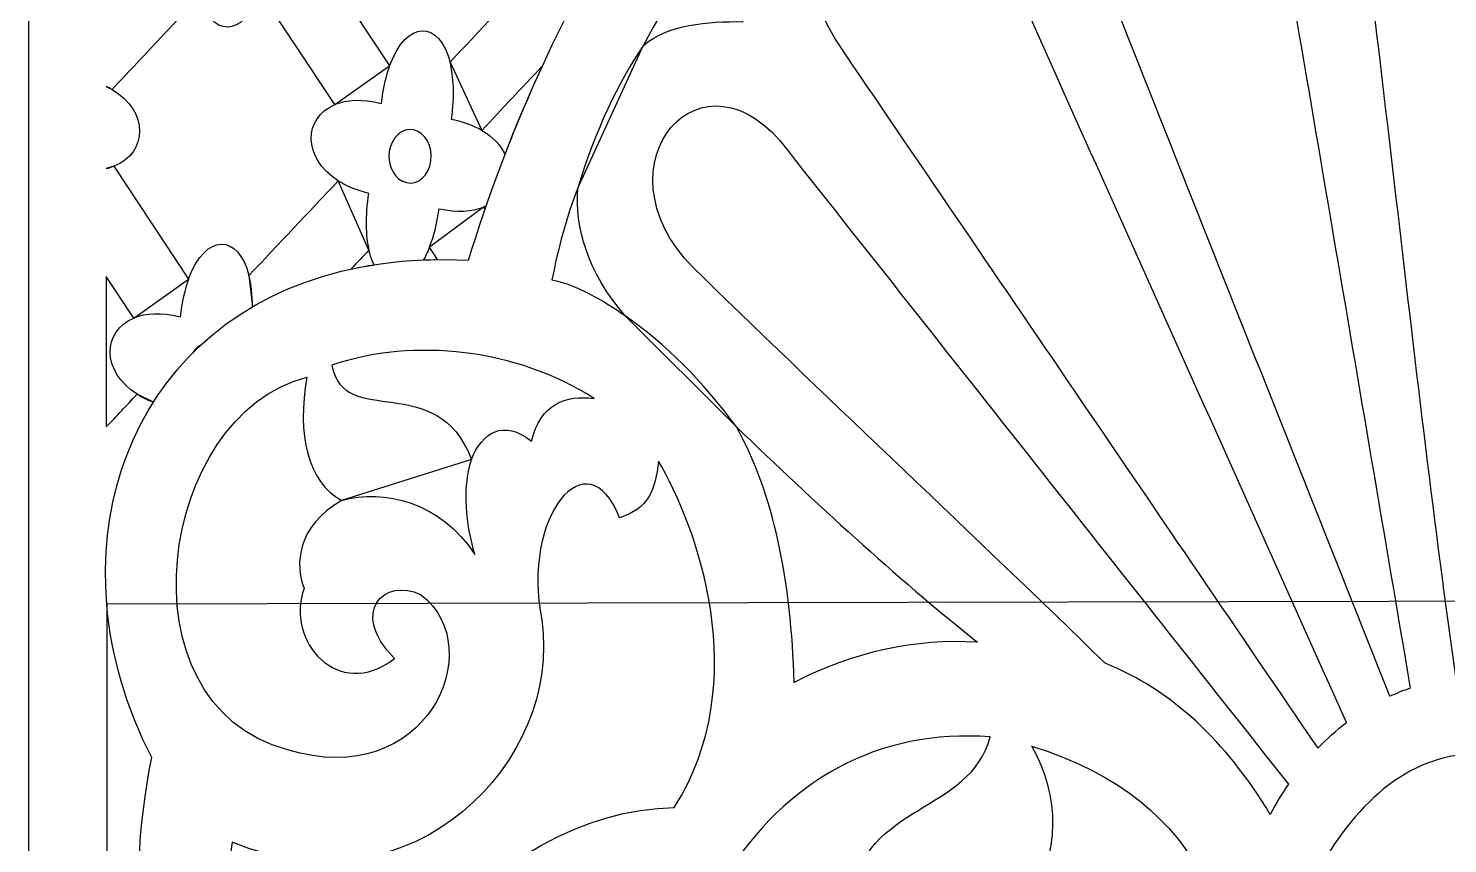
# Model space of a CAD drawing. Header units: centimetres. Extents: x 1.8 to 13.7, y -5.9 to 9.6.
# Drawn here: x 1.824 to 4.631, y 5.839 to 7.45 of the extents above; entities that cross this region are included whole.
import ezdxf

# ---------------------------------------------------------------- set-up
doc = ezdxf.new("R2010")
doc.units = ezdxf.units.CM
doc.header["$MEASUREMENT"] = 0
doc.layers.add('layer 1', color=7, linetype='Continuous')

msp = doc.modelspace()

# ---------------------------------------------------------------- linework, layer by layer
at = {"layer": 'layer 1', "color": 7}
for points, knots in [([(1.82375, 9.60243), (1.82375, 9.60243), (7.5222, 9.60243), (7.5222, 9.60243), (7.5222, 9.60243), (7.5222, 9.60243), (7.5222, -5.9026), (7.5222, -5.9026), (7.5222, -5.9026), (7.5222, -5.9026), (1.82375, -5.9026), (1.82375, -5.9026), (1.82375, -5.9026), (1.82375, -5.9026), (1.82375, 9.60243), (1.82375, 9.60243)], [0, 0, 0, 0, 0.2, 0.2, 0.2, 0.2, 0.4, 0.4, 0.4, 0.4, 0.6, 0.6, 0.6, 0.6, 1, 1, 1, 1]), ([(7.3682, 6.32336), (7.39259, 6.68753), (7.14111, 7.01656), (6.6514, 6.99227), (6.6514, 6.99227), (6.49824, 7.49439), (6.22865, 7.92438), (5.88486, 8.22884), (5.88486, 8.22884), (5.54106, 8.53331), (5.12304, 8.71223), (4.67301, 8.71223), (4.67301, 8.71223), (4.22299, 8.71223), (3.80498, 8.53331), (3.46118, 8.22884), (3.46118, 8.22884), (3.11738, 7.92438), (2.8478, 7.49439), (2.69464, 6.99227), (2.69464, 6.99227), (2.19987, 7.01682), (1.94828, 6.68071), (1.97869, 6.31207), (1.97869, 6.31207), (1.97869, 6.31207), (7.3682, 6.32336), (7.3682, 6.32336)], [0, 0, 0, 0, 0.125, 0.125, 0.125, 0.125, 0.25, 0.25, 0.25, 0.25, 0.375, 0.375, 0.375, 0.375, 0.5, 0.5, 0.5, 0.5, 0.625, 0.625, 0.625, 0.625, 0.75, 0.75, 0.75, 0.75, 1, 1, 1, 1]), ([(4.67301, 6.16572), (4.67301, 6.16572), (4.64734, 6.16459), (4.64734, 6.16459), (4.64734, 6.16459), (4.56221, 6.76815), (4.50275, 7.40306), (4.41762, 8.00663), (4.41762, 8.00663), (4.38419, 8.25217), (4.4758, 8.39837), (4.67301, 8.40187), (4.67301, 8.40187), (4.87023, 8.39837), (4.96183, 8.25217), (4.92841, 8.00663), (4.92841, 8.00663), (4.84327, 7.40306), (4.78382, 6.76815), (4.69869, 6.16459), (4.69869, 6.16459), (4.69869, 6.16459), (4.67301, 6.16572), (4.67301, 6.16572)], [0, 0, 0, 0, 0.1428571, 0.1428571, 0.1428571, 0.1428571, 0.2857143, 0.2857143, 0.2857143, 0.2857143, 0.4285714, 0.4285714, 0.4285714, 0.4285714, 0.5714286, 0.5714286, 0.5714286, 0.5714286, 0.7142857, 0.7142857, 0.7142857, 0.7142857, 1, 1, 1, 1]), ([(4.51716, 6.13004), (4.52982, 6.13555), (4.54385, 6.14139), (4.55741, 6.14577), (4.55741, 6.14577), (4.45562, 6.74545), (4.35298, 7.34684), (4.25119, 7.94654), (4.25119, 7.94654), (4.15706, 8.38648), (3.68303, 8.24191), (3.84049, 7.83109), (3.84049, 7.83109), (4.06604, 7.265), (4.2916, 6.69613), (4.51716, 6.13004)], [0, 0, 0, 0, 0.2, 0.2, 0.2, 0.2, 0.4, 0.4, 0.4, 0.4, 0.6, 0.6, 0.6, 0.6, 1, 1, 1, 1]), ([(3.71153, 7.68214), (3.95135, 7.14753), (4.19118, 6.61289), (4.431, 6.07828), (4.431, 6.07828), (4.41113, 6.0621), (4.39202, 6.04528), (4.37427, 6.02732), (4.37427, 6.02732), (4.06244, 6.48488), (3.7506, 6.94243), (3.43877, 7.4), (3.43877, 7.4), (3.22392, 7.70775), (3.47667, 8.02836), (3.71153, 7.68214)], [0, 0, 0, 0, 0.2, 0.2, 0.2, 0.2, 0.4, 0.4, 0.4, 0.4, 0.6, 0.6, 0.6, 0.6, 1, 1, 1, 1]), ([(2.56144, 7.93684), (2.58077, 7.85574), (2.64501, 7.85116), (2.68116, 7.94265), (2.68116, 7.94265), (2.68116, 7.94265), (2.82778, 7.72171), (2.82778, 7.72171), (2.82778, 7.72171), (2.76566, 7.69632), (2.76292, 7.61639), (2.83448, 7.57118), (2.83448, 7.57118), (2.77561, 7.50873), (2.71674, 7.44627), (2.65786, 7.38382), (2.65786, 7.38382), (2.6368, 7.46645), (2.57198, 7.46858), (2.53842, 7.37676), (2.53842, 7.37676), (2.53842, 7.37676), (2.39037, 7.59983), (2.39037, 7.59983), (2.39037, 7.59983), (2.45778, 7.62555), (2.46029, 7.70877), (2.3869, 7.75166), (2.3869, 7.75166), (2.44508, 7.81338), (2.50327, 7.87511), (2.56144, 7.93684)], [0, 0, 0, 0, 0.1111111, 0.1111111, 0.1111111, 0.1111111, 0.2222222, 0.2222222, 0.2222222, 0.2222222, 0.3333333, 0.3333333, 0.3333333, 0.3333333, 0.4444444, 0.4444444, 0.4444444, 0.4444444, 0.5555556, 0.5555556, 0.5555556, 0.5555556, 0.6666667, 0.6666667, 0.6666667, 0.6666667, 0.7777778, 0.7777778, 0.7777778, 0.7777778, 1, 1, 1, 1]), ([(3.03999, 7.41603), (3.09249, 7.5147), (3.15041, 7.60838), (3.21325, 7.6964), (3.21325, 7.6964), (3.20481, 7.61486), (3.22151, 7.53888), (3.23696, 7.46372), (3.23696, 7.46372), (3.16864, 7.46466), (3.08826, 7.45866), (3.03999, 7.41603)], [0, 0, 0, 0, 0.25, 0.25, 0.25, 0.25, 0.5, 0.5, 0.5, 0.5, 1, 1, 1, 1]), ([(2.16371, 7.51487), (2.18304, 7.43377), (2.24728, 7.42919), (2.28342, 7.52068), (2.28342, 7.52068), (2.28342, 7.52068), (2.43004, 7.29976), (2.43004, 7.29976), (2.43004, 7.29976), (2.36793, 7.27436), (2.36517, 7.19442), (2.43674, 7.14921), (2.43674, 7.14921), (2.37787, 7.08676), (2.31899, 7.0243), (2.26013, 6.96185), (2.26013, 6.96185), (2.23907, 7.04448), (2.17425, 7.04661), (2.14067, 6.95479), (2.14067, 6.95479), (2.14067, 6.95479), (1.99262, 7.17786), (1.99262, 7.17786), (1.99262, 7.17786), (2.06004, 7.20358), (2.06256, 7.2868), (1.98917, 7.32971), (1.98917, 7.32971), (2.04734, 7.39141), (2.10552, 7.45314), (2.16371, 7.51487)], [0, 0, 0, 0, 0.1111111, 0.1111111, 0.1111111, 0.1111111, 0.2222222, 0.2222222, 0.2222222, 0.2222222, 0.3333333, 0.3333333, 0.3333333, 0.3333333, 0.4444444, 0.4444444, 0.4444444, 0.4444444, 0.5555556, 0.5555556, 0.5555556, 0.5555556, 0.6666667, 0.6666667, 0.6666667, 0.6666667, 0.7777778, 0.7777778, 0.7777778, 0.7777778, 1, 1, 1, 1]), ([(2.91041, 7.13441), (2.94596, 7.25084), (2.99004, 7.34206), (3.03999, 7.41603), (3.03999, 7.41603), (3.03999, 7.41603), (2.91041, 7.13441), (2.91041, 7.13441)], [0, 0, 0, 0, 0.3333333, 0.3333333, 0.3333333, 0.3333333, 1, 1, 1, 1]), ([(4.28044, 5.89631), (4.29213, 5.91822), (4.30227, 5.93581), (4.31631, 5.95594), (4.31631, 5.95594), (3.9809, 6.38023), (3.64549, 6.8045), (3.31008, 7.22878), (3.31008, 7.22878), (3.14122, 7.42347), (2.93144, 7.16074), (3.15855, 6.95829), (3.15855, 6.95829), (3.41409, 6.70907), (3.69814, 6.44442), (3.95369, 6.1952), (3.95369, 6.1952), (4.08582, 6.14232), (4.19225, 6.04153), (4.28044, 5.89631)], [0, 0, 0, 0, 0.1666667, 0.1666667, 0.1666667, 0.1666667, 0.3333333, 0.3333333, 0.3333333, 0.3333333, 0.5, 0.5, 0.5, 0.5, 0.6666667, 0.6666667, 0.6666667, 0.6666667, 1, 1, 1, 1]), ([(2.65786, 7.3838), (2.66512, 7.35533), (2.6672, 7.31728), (2.66099, 7.27022), (2.66099, 7.27022), (2.68465, 7.26573), (2.70448, 7.25823), (2.72064, 7.24877), (2.72064, 7.24877), (2.72064, 7.24877), (2.65786, 7.3838), (2.65786, 7.3838)], [0, 0, 0, 0, 0.25, 0.25, 0.25, 0.25, 0.5, 0.5, 0.5, 0.5, 1, 1, 1, 1]), ([(2.43004, 7.29976), (2.45279, 7.30906), (2.4835, 7.31106), (2.52146, 7.30133), (2.52146, 7.30133), (2.52501, 7.33123), (2.53094, 7.35632), (2.53842, 7.37676), (2.53842, 7.37676), (2.53842, 7.37676), (2.43004, 7.29976), (2.43004, 7.29976)], [0, 0, 0, 0, 0.25, 0.25, 0.25, 0.25, 0.5, 0.5, 0.5, 0.5, 1, 1, 1, 1]), ([(2.84041, 7.37583), (2.81421, 7.31898), (2.78963, 7.26082), (2.76673, 7.20145), (2.76673, 7.20145), (2.75811, 7.21912), (2.74287, 7.2358), (2.72066, 7.24879), (2.72066, 7.24879), (2.76056, 7.29114), (2.80048, 7.3335), (2.84041, 7.37583)], [0, 0, 0, 0, 0.25, 0.25, 0.25, 0.25, 0.5, 0.5, 0.5, 0.5, 1, 1, 1, 1]), ([(1.97782, 7.33571), (1.98177, 7.33382), (1.98557, 7.33181), (1.98917, 7.32971), (1.98917, 7.32971), (1.98917, 7.32971), (1.97782, 7.33571), (1.97782, 7.33571)], [0, 0, 0, 0, 0.3333333, 0.3333333, 0.3333333, 0.3333333, 1, 1, 1, 1]), ([(2.62012, 7.18837), (2.61612, 7.15969), (2.59435, 7.14042), (2.57166, 7.14549), (2.57166, 7.14549), (2.54897, 7.15054), (2.53373, 7.17806), (2.53773, 7.20676), (2.53773, 7.20676), (2.54174, 7.23544), (2.5635, 7.25472), (2.58619, 7.24965), (2.58619, 7.24965), (2.60887, 7.24459), (2.62412, 7.21707), (2.62012, 7.18837)], [0, 0, 0, 0, 0.2, 0.2, 0.2, 0.2, 0.4, 0.4, 0.4, 0.4, 0.6, 0.6, 0.6, 0.6, 1, 1, 1, 1]), ([(1.99262, 7.17786), (1.988, 7.1761), (1.98306, 7.17459), (1.97782, 7.17341), (1.97782, 7.17341), (1.97782, 7.17341), (1.99262, 7.17786), (1.99262, 7.17786)], [0, 0, 0, 0, 0.3333333, 0.3333333, 0.3333333, 0.3333333, 1, 1, 1, 1]), ([(2.49745, 7.01198), (2.49065, 7.04048), (2.48939, 7.07838), (2.49686, 7.12492), (2.49686, 7.12492), (2.47291, 7.13055), (2.45292, 7.13899), (2.43674, 7.14921), (2.43674, 7.14921), (2.43674, 7.14921), (2.49745, 7.01198), (2.49745, 7.01198)], [0, 0, 0, 0, 0.25, 0.25, 0.25, 0.25, 0.5, 0.5, 0.5, 0.5, 1, 1, 1, 1]), ([(2.91041, 7.13441), (2.90468, 7.05715), (2.92885, 6.97019), (3.00358, 6.88279), (3.00358, 6.88279), (2.96299, 6.91146), (2.90642, 6.945), (2.85924, 6.95301), (2.85924, 6.95301), (2.87221, 7.01638), (2.88678, 7.07395), (2.91041, 7.13441)], [0, 0, 0, 0, 0.25, 0.25, 0.25, 0.25, 0.5, 0.5, 0.5, 0.5, 1, 1, 1, 1]), ([(2.72411, 7.09694), (2.70183, 7.08844), (2.67248, 7.08621), (2.63639, 7.0938), (2.63639, 7.0938), (2.63193, 7.06351), (2.62525, 7.03825), (2.61716, 7.01779), (2.61716, 7.01779), (2.61716, 7.01779), (2.72411, 7.09694), (2.72411, 7.09694)], [0, 0, 0, 0, 0.25, 0.25, 0.25, 0.25, 0.5, 0.5, 0.5, 0.5, 1, 1, 1, 1]), ([(2.72939, 7.09915), (2.72861, 7.09693), (2.72784, 7.09469), (2.72709, 7.09246), (2.72709, 7.09246), (2.72709, 7.09246), (2.72411, 7.09694), (2.72411, 7.09694), (2.72411, 7.09694), (2.72592, 7.09764), (2.72768, 7.09837), (2.72939, 7.09915)], [0, 0, 0, 0, 0.25, 0.25, 0.25, 0.25, 0.5, 0.5, 0.5, 0.5, 1, 1, 1, 1]), ([(2.50763, 6.98323), (2.49221, 6.98082), (2.47713, 6.97798), (2.46235, 6.97476), (2.46235, 6.97476), (2.47405, 6.98716), (2.48575, 6.99957), (2.49745, 7.01198), (2.49745, 7.01198), (2.50008, 7.00096), (2.50354, 6.99138), (2.50763, 6.98323)], [0, 0, 0, 0, 0.25, 0.25, 0.25, 0.25, 0.5, 0.5, 0.5, 0.5, 1, 1, 1, 1]), ([(2.63334, 6.99343), (2.62387, 6.99332), (2.61451, 6.99308), (2.60524, 6.9927), (2.60524, 6.9927), (2.60946, 7.00007), (2.61346, 7.00841), (2.61716, 7.01779), (2.61716, 7.01779), (2.61716, 7.01779), (2.63334, 6.99343), (2.63334, 6.99343)], [0, 0, 0, 0, 0.25, 0.25, 0.25, 0.25, 0.5, 0.5, 0.5, 0.5, 1, 1, 1, 1]), ([(1.97782, 6.95989), (1.97782, 6.95989), (2.0323, 6.87779), (2.0323, 6.87779), (2.0323, 6.87779), (1.97018, 6.85238), (1.96744, 6.77245), (2.039, 6.72726), (2.039, 6.72726), (2.0186, 6.70562), (1.99821, 6.68398), (1.97782, 6.66234), (1.97782, 6.66234), (1.97782, 6.66234), (1.97782, 6.95989), (1.97782, 6.95989)], [0, 0, 0, 0, 0.2, 0.2, 0.2, 0.2, 0.4, 0.4, 0.4, 0.4, 0.6, 0.6, 0.6, 0.6, 1, 1, 1, 1]), ([(2.0323, 6.87779), (2.05506, 6.88709), (2.08576, 6.88909), (2.12372, 6.87936), (2.12372, 6.87936), (2.12727, 6.90926), (2.1332, 6.93435), (2.14067, 6.95479), (2.14067, 6.95479), (2.14067, 6.95479), (2.0323, 6.87779), (2.0323, 6.87779)], [0, 0, 0, 0, 0.25, 0.25, 0.25, 0.25, 0.5, 0.5, 0.5, 0.5, 1, 1, 1, 1]), ([(2.26013, 6.96185), (2.26451, 6.94465), (2.26699, 6.92395), (2.26692, 6.8999), (2.26692, 6.8999), (2.26692, 6.8999), (2.26013, 6.96185), (2.26013, 6.96185)], [0, 0, 0, 0, 0.3333333, 0.3333333, 0.3333333, 0.3333333, 1, 1, 1, 1]), ([(3.00358, 6.88279), (3.08584, 6.82549), (3.15602, 6.75461), (3.22437, 6.66255), (3.22437, 6.66255), (3.22437, 6.66255), (3.00358, 6.88279), (3.00358, 6.88279)], [0, 0, 0, 0, 0.3333333, 0.3333333, 0.3333333, 0.3333333, 1, 1, 1, 1]), ([(2.16477, 6.82421), (2.15917, 6.81903), (2.15371, 6.81375), (2.14837, 6.80837), (2.14837, 6.80837), (2.15271, 6.81529), (2.15836, 6.82073), (2.16477, 6.82421)], [0, 0, 0, 0, 0.3333333, 0.3333333, 0.3333333, 0.3333333, 1, 1, 1, 1]), ([(2.70013, 6.5983), (2.63197, 6.77771), (2.44726, 6.65643), (2.42428, 6.78472), (2.42428, 6.78472), (2.58757, 6.83935), (2.78892, 6.81729), (2.94271, 6.71858), (2.94271, 6.71858), (2.88716, 6.72669), (2.83638, 6.70772), (2.81904, 6.63439), (2.81904, 6.63439), (2.76356, 6.67849), (2.72154, 6.65142), (2.70013, 6.5983)], [0, 0, 0, 0, 0.2, 0.2, 0.2, 0.2, 0.4, 0.4, 0.4, 0.4, 0.6, 0.6, 0.6, 0.6, 1, 1, 1, 1]), ([(2.36954, 6.34316), (2.34993, 6.39132), (2.3555, 6.46581), (2.4433, 6.51712), (2.4433, 6.51712), (2.3763, 6.55319), (2.35491, 6.64741), (2.37433, 6.76067), (2.37433, 6.76067), (2.08209, 6.68745), (1.99698, 6.11561), (2.33628, 6.02402), (2.33628, 6.02402), (2.61082, 5.93983), (2.73794, 6.22544), (2.60025, 6.3307), (2.60025, 6.3307), (2.52891, 6.36578), (2.45678, 6.29662), (2.54794, 6.20442), (2.54794, 6.20442), (2.43624, 6.11828), (2.33074, 6.24045), (2.36954, 6.34316)], [0, 0, 0, 0, 0.1428571, 0.1428571, 0.1428571, 0.1428571, 0.2857143, 0.2857143, 0.2857143, 0.2857143, 0.4285714, 0.4285714, 0.4285714, 0.4285714, 0.5714286, 0.5714286, 0.5714286, 0.5714286, 0.7142857, 0.7142857, 0.7142857, 0.7142857, 1, 1, 1, 1]), ([(2.07109, 6.71143), (2.05908, 6.71597), (2.0484, 6.72131), (2.039, 6.72726), (2.039, 6.72726), (2.039, 6.72726), (2.07109, 6.71143), (2.07109, 6.71143)], [0, 0, 0, 0, 0.3333333, 0.3333333, 0.3333333, 0.3333333, 1, 1, 1, 1]), ([(3.22437, 6.66255), (3.29885, 6.5299), (3.33263, 6.35725), (3.33857, 6.1572), (3.33857, 6.1572), (3.45372, 6.21677), (3.57934, 6.24445), (3.70115, 6.23661), (3.70115, 6.23661), (3.53532, 6.36957), (3.38259, 6.51035), (3.22437, 6.66255)], [0, 0, 0, 0, 0.25, 0.25, 0.25, 0.25, 0.5, 0.5, 0.5, 0.5, 1, 1, 1, 1]), ([(3.07009, 6.59451), (3.14544, 6.46905), (3.25993, 6.15803), (3.10143, 5.90999), (3.10143, 5.90999), (2.74409, 5.90272), (2.38289, 5.49994), (2.40901, 5.00932), (2.40901, 5.00932), (2.27713, 5.26718), (2.18354, 5.53558), (2.22664, 5.84155), (2.22664, 5.84155), (2.58473, 5.69383), (2.88012, 6.00248), (2.83928, 6.28107), (2.83928, 6.28107), (2.79795, 6.48525), (2.92998, 6.64496), (2.99316, 6.48283), (2.99316, 6.48283), (3.05014, 6.50085), (3.06439, 6.53808), (3.07009, 6.59451)], [0, 0, 0, 0, 0.1428571, 0.1428571, 0.1428571, 0.1428571, 0.2857143, 0.2857143, 0.2857143, 0.2857143, 0.4285714, 0.4285714, 0.4285714, 0.4285714, 0.5714286, 0.5714286, 0.5714286, 0.5714286, 0.7142857, 0.7142857, 0.7142857, 0.7142857, 1, 1, 1, 1]), ([(2.70013, 6.5983), (2.68134, 6.53564), (2.6901, 6.47295), (2.7066, 6.41029), (2.7066, 6.41029), (2.6398, 6.51502), (2.52653, 6.53986), (2.4433, 6.51712), (2.4433, 6.51712), (2.4433, 6.51712), (2.70013, 6.5983), (2.70013, 6.5983)], [0, 0, 0, 0, 0.25, 0.25, 0.25, 0.25, 0.5, 0.5, 0.5, 0.5, 1, 1, 1, 1]), ([(1.97875, 6.31193), (1.98709, 6.21101), (2.01652, 6.10766), (2.06792, 6.0086), (2.06792, 6.0086), (2.01237, 5.7362), (2.04449, 5.45076), (2.14927, 5.15452), (2.14927, 5.15452), (2.08578, 5.10076), (2.02794, 5.04377), (1.97856, 4.9819), (1.97856, 4.9819), (1.97856, 4.9819), (1.97875, 6.31193), (1.97875, 6.31193)], [0, 0, 0, 0, 0.2, 0.2, 0.2, 0.2, 0.4, 0.4, 0.4, 0.4, 0.6, 0.6, 0.6, 0.6, 1, 1, 1, 1]), ([(3.20232, 5.77197), (3.32078, 5.9633), (3.5063, 6.06674), (3.7263, 6.04937), (3.7263, 6.04937), (3.68636, 5.89854), (3.47866, 5.91863), (3.45011, 5.7328), (3.45011, 5.7328), (3.39437, 5.78556), (3.33592, 5.78646), (3.29266, 5.74586), (3.29266, 5.74586), (3.26906, 5.77927), (3.23244, 5.78591), (3.20232, 5.77197)], [0, 0, 0, 0, 0.2, 0.2, 0.2, 0.2, 0.4, 0.4, 0.4, 0.4, 0.6, 0.6, 0.6, 0.6, 1, 1, 1, 1]), ([(3.80857, 6.0315), (3.86475, 5.93132), (3.8667, 5.8213), (3.80078, 5.7162), (3.80078, 5.7162), (4.02612, 5.61522), (3.90728, 5.34261), (3.7657, 5.40829), (3.7657, 5.40829), (3.77528, 5.68357), (3.47494, 5.45161), (3.65272, 5.2679), (3.65272, 5.2679), (4.10259, 4.92735), (4.51595, 5.81207), (3.80857, 6.0315)], [0, 0, 0, 0, 0.2, 0.2, 0.2, 0.2, 0.4, 0.4, 0.4, 0.4, 0.6, 0.6, 0.6, 0.6, 1, 1, 1, 1]), ([(4.67301, 5.30348), (4.5951, 5.4338), (4.44912, 5.44426), (4.34156, 5.38454), (4.34156, 5.38454), (4.3843, 5.50659), (4.38706, 5.63211), (4.36224, 5.76113), (4.36224, 5.76113), (4.43481, 5.90126), (4.53977, 6.00891), (4.67301, 6.01479), (4.67301, 6.01479), (4.80625, 6.00891), (4.91122, 5.90126), (4.98379, 5.76113), (4.98379, 5.76113), (4.95896, 5.63211), (4.96173, 5.50659), (5.00448, 5.38454), (5.00448, 5.38454), (4.89691, 5.44426), (4.75093, 5.4338), (4.67301, 5.30348)], [0, 0, 0, 0, 0.1428571, 0.1428571, 0.1428571, 0.1428571, 0.2857143, 0.2857143, 0.2857143, 0.2857143, 0.4285714, 0.4285714, 0.4285714, 0.4285714, 0.5714286, 0.5714286, 0.5714286, 0.5714286, 0.7142857, 0.7142857, 0.7142857, 0.7142857, 1, 1, 1, 1])]:
    msp.add_open_spline(points, degree=3, knots=knots, dxfattribs=at)
at = {"layer": 'layer 1', "color": 250, "lineweight": 9}
for points, knots in [([(1.82375, 9.60243), (1.82375, 9.60243), (7.5222, 9.60243), (7.5222, 9.60243), (7.5222, 9.60243), (7.5222, 9.60243), (7.5222, -5.9026), (7.5222, -5.9026), (7.5222, -5.9026), (7.5222, -5.9026), (1.82375, -5.9026), (1.82375, -5.9026), (1.82375, -5.9026), (1.82375, -5.9026), (1.82375, 9.60243), (1.82375, 9.60243)], [0, 0, 0, 0, 0.2, 0.2, 0.2, 0.2, 0.4, 0.4, 0.4, 0.4, 0.6, 0.6, 0.6, 0.6, 1, 1, 1, 1]), ([(7.3682, 6.32336), (7.39259, 6.68753), (7.14111, 7.01656), (6.6514, 6.99227), (6.6514, 6.99227), (6.49824, 7.49439), (6.22865, 7.92438), (5.88486, 8.22884), (5.88486, 8.22884), (5.54106, 8.53331), (5.12304, 8.71223), (4.67301, 8.71223), (4.67301, 8.71223), (4.22299, 8.71223), (3.80498, 8.53331), (3.46118, 8.22884), (3.46118, 8.22884), (3.11738, 7.92438), (2.8478, 7.49439), (2.69464, 6.99227), (2.69464, 6.99227), (2.19987, 7.01682), (1.94828, 6.68071), (1.97869, 6.31207)], [0, 0, 0, 0, 0.1428571, 0.1428571, 0.1428571, 0.1428571, 0.2857143, 0.2857143, 0.2857143, 0.2857143, 0.4285714, 0.4285714, 0.4285714, 0.4285714, 0.5714286, 0.5714286, 0.5714286, 0.5714286, 0.7142857, 0.7142857, 0.7142857, 0.7142857, 1, 1, 1, 1]), ([(4.67301, 6.16572), (4.67301, 6.16572), (4.64734, 6.16459), (4.64734, 6.16459), (4.64734, 6.16459), (4.56221, 6.76815), (4.50275, 7.40306), (4.41762, 8.00663), (4.41762, 8.00663), (4.38419, 8.25217), (4.4758, 8.39837), (4.67301, 8.40187), (4.67301, 8.40187), (4.87023, 8.39837), (4.96183, 8.25217), (4.92841, 8.00663), (4.92841, 8.00663), (4.84327, 7.40306), (4.78382, 6.76815), (4.69869, 6.16459), (4.69869, 6.16459), (4.69869, 6.16459), (4.67301, 6.16572), (4.67301, 6.16572)], [0, 0, 0, 0, 0.1428571, 0.1428571, 0.1428571, 0.1428571, 0.2857143, 0.2857143, 0.2857143, 0.2857143, 0.4285714, 0.4285714, 0.4285714, 0.4285714, 0.5714286, 0.5714286, 0.5714286, 0.5714286, 0.7142857, 0.7142857, 0.7142857, 0.7142857, 1, 1, 1, 1]), ([(4.51716, 6.13004), (4.52982, 6.13555), (4.54385, 6.14139), (4.55741, 6.14577), (4.55741, 6.14577), (4.45562, 6.74545), (4.35298, 7.34684), (4.25119, 7.94654), (4.25119, 7.94654), (4.15706, 8.38648), (3.68303, 8.24191), (3.84049, 7.83109), (3.84049, 7.83109), (4.06604, 7.265), (4.2916, 6.69613), (4.51716, 6.13004)], [0, 0, 0, 0, 0.2, 0.2, 0.2, 0.2, 0.4, 0.4, 0.4, 0.4, 0.6, 0.6, 0.6, 0.6, 1, 1, 1, 1]), ([(3.71153, 7.68214), (3.95135, 7.14753), (4.19118, 6.61289), (4.431, 6.07828), (4.431, 6.07828), (4.41113, 6.0621), (4.39202, 6.04528), (4.37427, 6.02732), (4.37427, 6.02732), (4.06244, 6.48488), (3.7506, 6.94243), (3.43877, 7.4), (3.43877, 7.4), (3.22392, 7.70775), (3.47667, 8.02836), (3.71153, 7.68214)], [0, 0, 0, 0, 0.2, 0.2, 0.2, 0.2, 0.4, 0.4, 0.4, 0.4, 0.6, 0.6, 0.6, 0.6, 1, 1, 1, 1]), ([(2.56144, 7.93684), (2.58077, 7.85574), (2.64501, 7.85116), (2.68116, 7.94265), (2.68116, 7.94265), (2.68116, 7.94265), (2.82778, 7.72171), (2.82778, 7.72171), (2.82778, 7.72171), (2.76566, 7.69632), (2.76292, 7.61639), (2.83448, 7.57118), (2.83448, 7.57118), (2.77561, 7.50873), (2.71674, 7.44627), (2.65786, 7.38382), (2.65786, 7.38382), (2.6368, 7.46645), (2.57198, 7.46858), (2.53842, 7.37676), (2.53842, 7.37676), (2.53842, 7.37676), (2.39037, 7.59983), (2.39037, 7.59983), (2.39037, 7.59983), (2.45778, 7.62555), (2.46029, 7.70877), (2.3869, 7.75166), (2.3869, 7.75166), (2.44508, 7.81338), (2.50327, 7.87511), (2.56144, 7.93684)], [0, 0, 0, 0, 0.1111111, 0.1111111, 0.1111111, 0.1111111, 0.2222222, 0.2222222, 0.2222222, 0.2222222, 0.3333333, 0.3333333, 0.3333333, 0.3333333, 0.4444444, 0.4444444, 0.4444444, 0.4444444, 0.5555556, 0.5555556, 0.5555556, 0.5555556, 0.6666667, 0.6666667, 0.6666667, 0.6666667, 0.7777778, 0.7777778, 0.7777778, 0.7777778, 1, 1, 1, 1]), ([(3.03999, 7.41603), (3.09249, 7.5147), (3.15041, 7.60838), (3.21325, 7.6964), (3.21325, 7.6964), (3.20481, 7.61486), (3.22151, 7.53888), (3.23696, 7.46372), (3.23696, 7.46372), (3.16864, 7.46466), (3.08826, 7.45866), (3.03999, 7.41603)], [0, 0, 0, 0, 0.25, 0.25, 0.25, 0.25, 0.5, 0.5, 0.5, 0.5, 1, 1, 1, 1]), ([(2.16371, 7.51487), (2.18304, 7.43377), (2.24728, 7.42919), (2.28342, 7.52068), (2.28342, 7.52068), (2.28342, 7.52068), (2.43004, 7.29976), (2.43004, 7.29976), (2.43004, 7.29976), (2.36793, 7.27436), (2.36517, 7.19442), (2.43674, 7.14921), (2.43674, 7.14921), (2.37787, 7.08676), (2.31899, 7.0243), (2.26013, 6.96185), (2.26013, 6.96185), (2.23907, 7.04448), (2.17425, 7.04661), (2.14067, 6.95479), (2.14067, 6.95479), (2.14067, 6.95479), (1.99262, 7.17786), (1.99262, 7.17786), (1.99262, 7.17786), (2.06004, 7.20358), (2.06256, 7.2868), (1.98917, 7.32971), (1.98917, 7.32971), (2.04734, 7.39141), (2.10552, 7.45314), (2.16371, 7.51487)], [0, 0, 0, 0, 0.1111111, 0.1111111, 0.1111111, 0.1111111, 0.2222222, 0.2222222, 0.2222222, 0.2222222, 0.3333333, 0.3333333, 0.3333333, 0.3333333, 0.4444444, 0.4444444, 0.4444444, 0.4444444, 0.5555556, 0.5555556, 0.5555556, 0.5555556, 0.6666667, 0.6666667, 0.6666667, 0.6666667, 0.7777778, 0.7777778, 0.7777778, 0.7777778, 1, 1, 1, 1]), ([(4.28044, 5.89631), (4.29213, 5.91822), (4.30227, 5.93581), (4.31631, 5.95594), (4.31631, 5.95594), (3.9809, 6.38023), (3.64549, 6.8045), (3.31008, 7.22878), (3.31008, 7.22878), (3.14122, 7.42347), (2.93144, 7.16074), (3.15855, 6.95829), (3.15855, 6.95829), (3.41409, 6.70907), (3.69814, 6.44442), (3.95369, 6.1952), (3.95369, 6.1952), (4.08582, 6.14232), (4.19225, 6.04153), (4.28044, 5.89631)], [0, 0, 0, 0, 0.1666667, 0.1666667, 0.1666667, 0.1666667, 0.3333333, 0.3333333, 0.3333333, 0.3333333, 0.5, 0.5, 0.5, 0.5, 0.6666667, 0.6666667, 0.6666667, 0.6666667, 1, 1, 1, 1]), ([(2.65786, 7.3838), (2.66512, 7.35533), (2.6672, 7.31728), (2.66099, 7.27022), (2.66099, 7.27022), (2.68465, 7.26573), (2.70448, 7.25823), (2.72064, 7.24877)], [0, 0, 0, 0, 0.3333333, 0.3333333, 0.3333333, 0.3333333, 1, 1, 1, 1]), ([(2.43004, 7.29976), (2.45279, 7.30906), (2.4835, 7.31106), (2.52146, 7.30133), (2.52146, 7.30133), (2.52501, 7.33123), (2.53094, 7.35632), (2.53842, 7.37676)], [0, 0, 0, 0, 0.3333333, 0.3333333, 0.3333333, 0.3333333, 1, 1, 1, 1]), ([(2.84041, 7.37583), (2.81421, 7.31898), (2.78963, 7.26082), (2.76673, 7.20145), (2.76673, 7.20145), (2.75811, 7.21912), (2.74287, 7.2358), (2.72066, 7.24879), (2.72066, 7.24879), (2.76056, 7.29114), (2.80048, 7.3335), (2.84041, 7.37583)], [0, 0, 0, 0, 0.25, 0.25, 0.25, 0.25, 0.5, 0.5, 0.5, 0.5, 1, 1, 1, 1]), ([(2.62012, 7.18837), (2.61612, 7.15969), (2.59435, 7.14042), (2.57166, 7.14549), (2.57166, 7.14549), (2.54897, 7.15054), (2.53373, 7.17806), (2.53773, 7.20676), (2.53773, 7.20676), (2.54174, 7.23544), (2.5635, 7.25472), (2.58619, 7.24965), (2.58619, 7.24965), (2.60887, 7.24459), (2.62412, 7.21707), (2.62012, 7.18837)], [0, 0, 0, 0, 0.2, 0.2, 0.2, 0.2, 0.4, 0.4, 0.4, 0.4, 0.6, 0.6, 0.6, 0.6, 1, 1, 1, 1]), ([(2.49745, 7.01198), (2.49065, 7.04048), (2.48939, 7.07838), (2.49686, 7.12492), (2.49686, 7.12492), (2.47291, 7.13055), (2.45292, 7.13899), (2.43674, 7.14921)], [0, 0, 0, 0, 0.3333333, 0.3333333, 0.3333333, 0.3333333, 1, 1, 1, 1]), ([(2.91041, 7.13441), (2.90468, 7.05715), (2.92885, 6.97019), (3.00358, 6.88279), (3.00358, 6.88279), (2.96299, 6.91146), (2.90642, 6.945), (2.85924, 6.95301), (2.85924, 6.95301), (2.87221, 7.01638), (2.88678, 7.07395), (2.91041, 7.13441)], [0, 0, 0, 0, 0.25, 0.25, 0.25, 0.25, 0.5, 0.5, 0.5, 0.5, 1, 1, 1, 1]), ([(2.72411, 7.09694), (2.70183, 7.08844), (2.67248, 7.08621), (2.63639, 7.0938), (2.63639, 7.0938), (2.63193, 7.06351), (2.62525, 7.03825), (2.61716, 7.01779)], [0, 0, 0, 0, 0.3333333, 0.3333333, 0.3333333, 0.3333333, 1, 1, 1, 1]), ([(2.72939, 7.09915), (2.72861, 7.09693), (2.72784, 7.09469), (2.72709, 7.09246), (2.72709, 7.09246), (2.72709, 7.09246), (2.72411, 7.09694), (2.72411, 7.09694), (2.72411, 7.09694), (2.72592, 7.09764), (2.72768, 7.09837), (2.72939, 7.09915)], [0, 0, 0, 0, 0.25, 0.25, 0.25, 0.25, 0.5, 0.5, 0.5, 0.5, 1, 1, 1, 1]), ([(2.50763, 6.98323), (2.49221, 6.98082), (2.47713, 6.97798), (2.46235, 6.97476), (2.46235, 6.97476), (2.47405, 6.98716), (2.48575, 6.99957), (2.49745, 7.01198), (2.49745, 7.01198), (2.50008, 7.00096), (2.50354, 6.99138), (2.50763, 6.98323)], [0, 0, 0, 0, 0.25, 0.25, 0.25, 0.25, 0.5, 0.5, 0.5, 0.5, 1, 1, 1, 1]), ([(2.63334, 6.99343), (2.62387, 6.99332), (2.61451, 6.99308), (2.60524, 6.9927), (2.60524, 6.9927), (2.60946, 7.00007), (2.61346, 7.00841), (2.61716, 7.01779), (2.61716, 7.01779), (2.61716, 7.01779), (2.63334, 6.99343), (2.63334, 6.99343)], [0, 0, 0, 0, 0.25, 0.25, 0.25, 0.25, 0.5, 0.5, 0.5, 0.5, 1, 1, 1, 1]), ([(1.97782, 6.95989), (1.97782, 6.95989), (2.0323, 6.87779), (2.0323, 6.87779), (2.0323, 6.87779), (1.97018, 6.85238), (1.96744, 6.77245), (2.039, 6.72726), (2.039, 6.72726), (2.0186, 6.70562), (1.99821, 6.68398), (1.97782, 6.66234), (1.97782, 6.66234), (1.97782, 6.66234), (1.97782, 6.95989), (1.97782, 6.95989)], [0, 0, 0, 0, 0.2, 0.2, 0.2, 0.2, 0.4, 0.4, 0.4, 0.4, 0.6, 0.6, 0.6, 0.6, 1, 1, 1, 1]), ([(2.0323, 6.87779), (2.05506, 6.88709), (2.08576, 6.88909), (2.12372, 6.87936), (2.12372, 6.87936), (2.12727, 6.90926), (2.1332, 6.93435), (2.14067, 6.95479)], [0, 0, 0, 0, 0.3333333, 0.3333333, 0.3333333, 0.3333333, 1, 1, 1, 1]), ([(2.16477, 6.82421), (2.15917, 6.81903), (2.15371, 6.81375), (2.14837, 6.80837), (2.14837, 6.80837), (2.15271, 6.81529), (2.15836, 6.82073), (2.16477, 6.82421)], [0, 0, 0, 0, 0.3333333, 0.3333333, 0.3333333, 0.3333333, 1, 1, 1, 1]), ([(2.70013, 6.5983), (2.63197, 6.77771), (2.44726, 6.65643), (2.42428, 6.78472), (2.42428, 6.78472), (2.58757, 6.83935), (2.78892, 6.81729), (2.94271, 6.71858), (2.94271, 6.71858), (2.88716, 6.72669), (2.83638, 6.70772), (2.81904, 6.63439), (2.81904, 6.63439), (2.76356, 6.67849), (2.72154, 6.65142), (2.70013, 6.5983)], [0, 0, 0, 0, 0.2, 0.2, 0.2, 0.2, 0.4, 0.4, 0.4, 0.4, 0.6, 0.6, 0.6, 0.6, 1, 1, 1, 1]), ([(2.36954, 6.34316), (2.34993, 6.39132), (2.3555, 6.46581), (2.4433, 6.51712), (2.4433, 6.51712), (2.3763, 6.55319), (2.35491, 6.64741), (2.37433, 6.76067), (2.37433, 6.76067), (2.08209, 6.68745), (1.99698, 6.11561), (2.33628, 6.02402), (2.33628, 6.02402), (2.61082, 5.93983), (2.73794, 6.22544), (2.60025, 6.3307), (2.60025, 6.3307), (2.52891, 6.36578), (2.45678, 6.29662), (2.54794, 6.20442), (2.54794, 6.20442), (2.43624, 6.11828), (2.33074, 6.24045), (2.36954, 6.34316)], [0, 0, 0, 0, 0.1428571, 0.1428571, 0.1428571, 0.1428571, 0.2857143, 0.2857143, 0.2857143, 0.2857143, 0.4285714, 0.4285714, 0.4285714, 0.4285714, 0.5714286, 0.5714286, 0.5714286, 0.5714286, 0.7142857, 0.7142857, 0.7142857, 0.7142857, 1, 1, 1, 1]), ([(3.22437, 6.66255), (3.29885, 6.5299), (3.33263, 6.35725), (3.33857, 6.1572), (3.33857, 6.1572), (3.45372, 6.21677), (3.57934, 6.24445), (3.70115, 6.23661), (3.70115, 6.23661), (3.53532, 6.36957), (3.38259, 6.51035), (3.22437, 6.66255)], [0, 0, 0, 0, 0.25, 0.25, 0.25, 0.25, 0.5, 0.5, 0.5, 0.5, 1, 1, 1, 1]), ([(3.07009, 6.59451), (3.14544, 6.46905), (3.25993, 6.15803), (3.10143, 5.90999), (3.10143, 5.90999), (2.74409, 5.90272), (2.38289, 5.49994), (2.40901, 5.00932), (2.40901, 5.00932), (2.27713, 5.26718), (2.18354, 5.53558), (2.22664, 5.84155), (2.22664, 5.84155), (2.58473, 5.69383), (2.88012, 6.00248), (2.83928, 6.28107), (2.83928, 6.28107), (2.79795, 6.48525), (2.92998, 6.64496), (2.99316, 6.48283), (2.99316, 6.48283), (3.05014, 6.50085), (3.06439, 6.53808), (3.07009, 6.59451)], [0, 0, 0, 0, 0.1428571, 0.1428571, 0.1428571, 0.1428571, 0.2857143, 0.2857143, 0.2857143, 0.2857143, 0.4285714, 0.4285714, 0.4285714, 0.4285714, 0.5714286, 0.5714286, 0.5714286, 0.5714286, 0.7142857, 0.7142857, 0.7142857, 0.7142857, 1, 1, 1, 1]), ([(2.70013, 6.5983), (2.68134, 6.53564), (2.6901, 6.47295), (2.7066, 6.41029), (2.7066, 6.41029), (2.6398, 6.51502), (2.52653, 6.53986), (2.4433, 6.51712)], [0, 0, 0, 0, 0.3333333, 0.3333333, 0.3333333, 0.3333333, 1, 1, 1, 1]), ([(1.97875, 6.31193), (1.98709, 6.21101), (2.01652, 6.10766), (2.06792, 6.0086), (2.06792, 6.0086), (2.01237, 5.7362), (2.04449, 5.45076), (2.14927, 5.15452), (2.14927, 5.15452), (2.08578, 5.10076), (2.02794, 5.04377), (1.97856, 4.9819), (1.97856, 4.9819), (1.97856, 4.9819), (1.97875, 6.31193), (1.97875, 6.31193)], [0, 0, 0, 0, 0.2, 0.2, 0.2, 0.2, 0.4, 0.4, 0.4, 0.4, 0.6, 0.6, 0.6, 0.6, 1, 1, 1, 1]), ([(3.20232, 5.77197), (3.32078, 5.9633), (3.5063, 6.06674), (3.7263, 6.04937), (3.7263, 6.04937), (3.68636, 5.89854), (3.47866, 5.91863), (3.45011, 5.7328), (3.45011, 5.7328), (3.39437, 5.78556), (3.33592, 5.78646), (3.29266, 5.74586), (3.29266, 5.74586), (3.26906, 5.77927), (3.23244, 5.78591), (3.20232, 5.77197)], [0, 0, 0, 0, 0.2, 0.2, 0.2, 0.2, 0.4, 0.4, 0.4, 0.4, 0.6, 0.6, 0.6, 0.6, 1, 1, 1, 1]), ([(3.80857, 6.0315), (3.86475, 5.93132), (3.8667, 5.8213), (3.80078, 5.7162), (3.80078, 5.7162), (4.02612, 5.61522), (3.90728, 5.34261), (3.7657, 5.40829), (3.7657, 5.40829), (3.77528, 5.68357), (3.47494, 5.45161), (3.65272, 5.2679), (3.65272, 5.2679), (4.10259, 4.92735), (4.51595, 5.81207), (3.80857, 6.0315)], [0, 0, 0, 0, 0.2, 0.2, 0.2, 0.2, 0.4, 0.4, 0.4, 0.4, 0.6, 0.6, 0.6, 0.6, 1, 1, 1, 1]), ([(4.67301, 5.30348), (4.5951, 5.4338), (4.44912, 5.44426), (4.34156, 5.38454), (4.34156, 5.38454), (4.3843, 5.50659), (4.38706, 5.63211), (4.36224, 5.76113), (4.36224, 5.76113), (4.43481, 5.90126), (4.53977, 6.00891), (4.67301, 6.01479), (4.67301, 6.01479), (4.80625, 6.00891), (4.91122, 5.90126), (4.98379, 5.76113), (4.98379, 5.76113), (4.95896, 5.63211), (4.96173, 5.50659), (5.00448, 5.38454), (5.00448, 5.38454), (4.89691, 5.44426), (4.75093, 5.4338), (4.67301, 5.30348)], [0, 0, 0, 0, 0.1428571, 0.1428571, 0.1428571, 0.1428571, 0.2857143, 0.2857143, 0.2857143, 0.2857143, 0.4285714, 0.4285714, 0.4285714, 0.4285714, 0.5714286, 0.5714286, 0.5714286, 0.5714286, 0.7142857, 0.7142857, 0.7142857, 0.7142857, 1, 1, 1, 1])]:
    msp.add_open_spline(points, degree=3, knots=knots, dxfattribs=at)
for points in [[(2.91041, 7.13441), (2.94596, 7.25084), (2.99004, 7.34206), (3.03999, 7.41603)], [(1.97782, 7.33571), (1.98177, 7.33382), (1.98557, 7.33181), (1.98917, 7.32971)], [(1.99262, 7.17786), (1.988, 7.1761), (1.98306, 7.17459), (1.97782, 7.17341)], [(2.26013, 6.96185), (2.26451, 6.94465), (2.26699, 6.92395), (2.26692, 6.8999)], [(3.00358, 6.88279), (3.08584, 6.82549), (3.15602, 6.75461), (3.22437, 6.66255)], [(2.07109, 6.71143), (2.05908, 6.71597), (2.0484, 6.72131), (2.039, 6.72726)]]:
    msp.add_open_spline(points, degree=3, dxfattribs=at)

doc.saveas('drawing.dxf')
